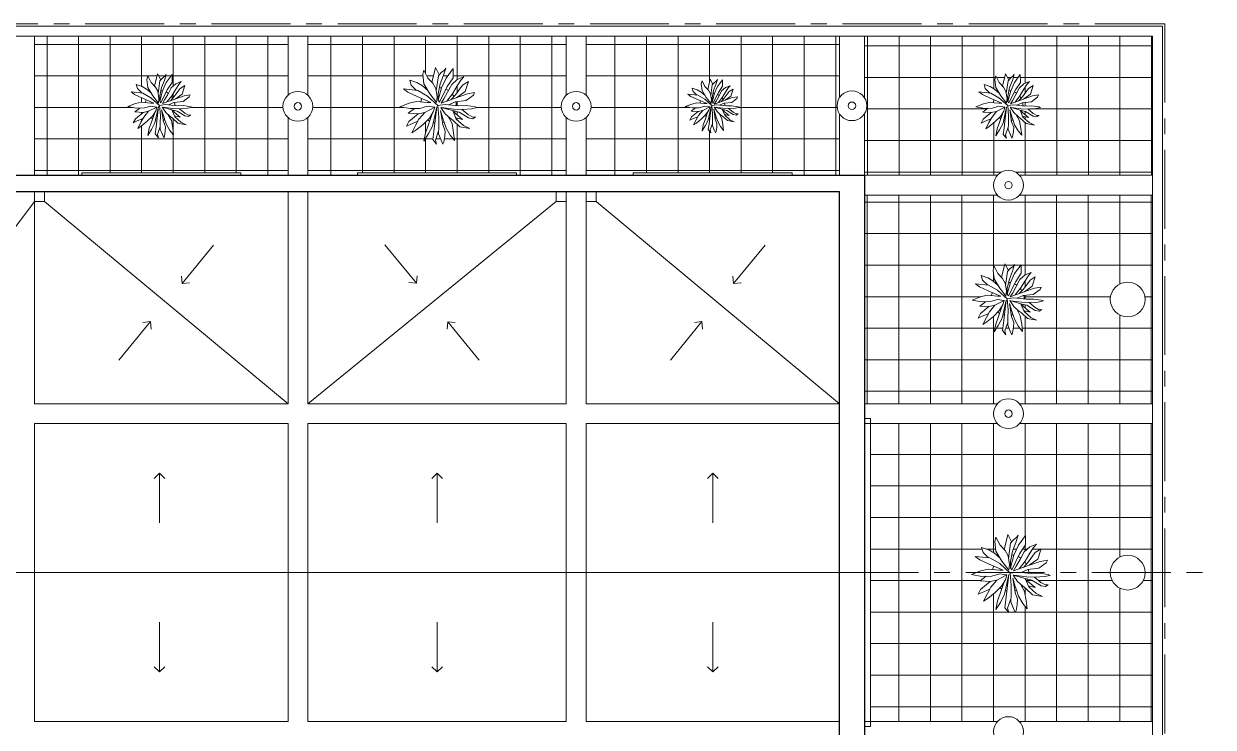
# Model space of a CAD drawing. Extents: x 1018 to 1352, y -109 to 184.
# Drawn here: x 1244.77 to 1268.71, y 68.17 to 82.33 of the extents above; entities that cross this region are included whole.
import ezdxf

# ---------------------------------------------------------------- set-up
doc = ezdxf.new("R2010")
doc.units = 0
doc.header["$LTSCALE"] = 0.5
doc.linetypes.add('CENTER', pattern=[50.8, 31.75, -6.35, 6.35, -6.35])
doc.layers.get('0').update_dxf_attribs({"linetype": 'CONTINUOUS'})
for name, color, linetype, lineweight in [('Detalles .05', 243, 'CONTINUOUS', 5), ('Detalles 01', 8, 'CONTINUOUS', 9), ('Muros vista', 253, 'CONTINUOUS', 25), ('Punta 01', 6, 'CONTINUOUS', 9), ('Punta 02', 11, 'CONTINUOUS', 20), ('Tratamiento pisos', 251, 'CONTINUOUS', 9)]:
    doc.layers.add(name, color=color, linetype=linetype, lineweight=lineweight)
pattern_1 = [(0, (0, 0), (0, 0.635), []), (90, (0, 0), (-0.635, 4e-17), [])]

# ---------------------------------------------------------------- blocks, each defined once
blk = doc.blocks.new('Planta 1')
for p, q in [((-0.233, 0.595), (-0.254, 0.525)), ((-0.166, 0.461), (-0.233, 0.595)), ((-0.039, 0.64), (-0.099, 0.388)), ((0.024, 0.515), (-0.039, 0.64)), ((0.057, 0.553), (0.113, 0.595)), ((0.132, 0.627), (0.097, 0.506)), ((0.113, 0.595), (0.132, 0.627)), ((0.137, 0.461), (0.254, 0.622)), ((0.254, 0.622), (0.257, 0.466)), ((-0.35, 0.384), (-0.47, 0.424)), ((-0.47, 0.424), (-0.446, 0.342)), ((-0.254, 0.525), (-0.236, 0.364)), ((-0.084, 0.372), (-0.166, 0.461)), ((-0.027, 0.244), (0.009, 0.498)), ((0.009, 0.498), (0.057, 0.553)), ((0.097, 0.506), (0.041, 0.362)), ((0.063, 0.299), (0.137, 0.461)), ((0.257, 0.466), (0.156, 0.317)), ((0.326, 0.436), (0.233, 0.354)), ((0.438, 0.481), (0.326, 0.436)), ((0.326, 0.329), (0.387, 0.426)), ((0.387, 0.426), (0.438, 0.481)), ((0.512, 0.401), (0.416, 0.342)), ((0.456, 0.232), (0.512, 0.401)), ((-0.337, 0.252), (-0.574, 0.277)), ((-0.574, 0.277), (-0.502, 0.222)), ((-0.502, 0.222), (-0.345, 0.15)), ((-0.446, 0.342), (-0.358, 0.254)), ((-0.259, 0.329), (-0.35, 0.384)), ((-0.172, 0.158), (-0.337, 0.252)), ((-0.164, 0.246), (-0.259, 0.329)), ((-0.236, 0.364), (-0.134, 0.198)), ((-0.134, 0.198), (-0.021, 0.051)), ((-0.033, 0.287), (-0.084, 0.372)), ((-0.012, 0.145), (-0.033, 0.287)), ((0.041, 0.362), (0.004, 0.193)), ((0.004, 0.087), (0.063, 0.299)), ((0.156, 0.317), (0.026, 0.055)), ((0.164, 0.225), (0.102, 0.113)), ((0.149, 0.072), (0.246, 0.198)), ((0.233, 0.354), (0.164, 0.225)), ((0.246, 0.198), (0.326, 0.329)), ((0.416, 0.342), (0.297, 0.18)), ((0.315, 0.131), (0.456, 0.232)), ((0.616, 0.217), (0.496, 0.195)), ((0.597, 0.173), (0.616, 0.217)), ((-0.483, 0.039), (-0.637, -0.021)), ((-0.361, 0.068), (-0.483, 0.039)), ((-0.177, 0.051), (-0.361, 0.068)), ((-0.345, 0.15), (-0.116, 0.05)), ((-0.116, 0.05), (-0.177, 0.051)), ((0.002, 0.002), (-0.172, 0.158)), ((-0.021, 0.051), (-0.012, 0.145)), ((0.002, 0.002), (0.121, 0.019)), ((0.017, -0.2), (0.002, 0.002)), ((0.004, 0.193), (0.004, 0.087)), ((0.026, 0.055), (0.004, 0.087)), ((0.102, 0.113), (0.058, 0.039)), ((0.257, 0.111), (0.058, 0.039)), ((0.121, 0.019), (0.347, -0.006)), ((0.182, 0.012), (0.291, 0.061)), ((0.297, 0.18), (0.22, 0.096)), ((0.496, 0.195), (0.257, 0.111)), ((0.291, 0.061), (0.475, 0.081)), ((0.475, 0.081), (0.597, 0.173)), ((-0.637, -0.021), (-0.464, -0.053)), ((-0.394, -0.051), (-0.496, -0.128)), ((-0.496, -0.128), (-0.331, -0.138)), ((-0.331, -0.138), (-0.486, -0.267)), ((-0.464, -0.053), (-0.302, -0.048)), ((-0.331, -0.138), (-0.22, -0.115)), ((-0.22, -0.115), (-0.318, -0.232)), ((-0.302, -0.048), (-0.172, -0.011)), ((-0.053, -0.03), (-0.22, -0.115)), ((-0.172, -0.011), (-0.053, -0.03)), ((-0.097, -0.141), (-0.164, -0.334)), ((-0.142, -0.212), (-0.076, -0.108)), ((-0.092, -0.346), (-0.019, -0.022)), ((-0.076, -0.108), (-0.053, -0.03)), ((-0.068, -0.438), (-0.019, -0.022)), ((0.043, -0.084), (0.081, -0.319)), ((0.084, -0.22), (0.043, -0.084)), ((0.051, -0.031), (0.249, -0.086)), ((0.124, -0.138), (0.051, -0.031)), ((0.27, -0.061), (0.062, -0.034)), ((0.209, -0.215), (0.124, -0.138)), ((0.174, -0.184), (0.238, -0.304)), ((0.249, -0.086), (0.307, -0.227)), ((0.358, -0.113), (0.249, -0.086)), ((0.257, -0.103), (0.416, -0.237)), ((0.414, -0.066), (0.27, -0.061)), ((0.347, -0.006), (0.48, -0.001)), ((0.512, -0.207), (0.358, -0.113)), ((0.401, -0.065), (0.507, -0.153)), ((0.566, -0.056), (0.414, -0.066)), ((0.48, -0.001), (0.627, -0.023)), ((0.507, -0.153), (0.584, -0.195)), ((0.659, -0.036), (0.566, -0.056)), ((0.584, -0.195), (0.629, -0.192)), ((0.629, -0.192), (0.584, -0.222)), ((0.627, -0.023), (0.659, -0.036)), ((-0.486, -0.267), (-0.528, -0.349)), ((-0.528, -0.349), (-0.462, -0.317)), ((-0.462, -0.317), (-0.334, -0.262)), ((-0.374, -0.336), (-0.438, -0.461)), ((-0.318, -0.232), (-0.374, -0.336)), ((-0.369, -0.416), (-0.246, -0.317)), ((-0.246, -0.317), (-0.142, -0.212)), ((-0.164, -0.334), (-0.206, -0.458)), ((-0.161, -0.483), (-0.092, -0.346)), ((0.012, -0.475), (0.015, -0.354)), ((0.015, -0.354), (0.017, -0.2)), ((0.081, -0.319), (0.121, -0.428)), ((0.11, -0.294), (0.084, -0.22)), ((0.14, -0.379), (0.11, -0.294)), ((0.209, -0.5), (0.14, -0.379)), ((0.259, -0.254), (0.209, -0.215)), ((0.238, -0.304), (0.265, -0.456)), ((0.371, -0.356), (0.259, -0.254)), ((0.416, -0.237), (0.299, -0.208)), ((0.307, -0.227), (0.43, -0.336)), ((0.536, -0.386), (0.371, -0.356)), ((0.43, -0.336), (0.536, -0.386)), ((0.584, -0.222), (0.512, -0.207)), ((-0.438, -0.461), (-0.369, -0.416)), ((-0.206, -0.458), (-0.233, -0.6)), ((-0.233, -0.6), (-0.161, -0.483)), ((-0.086, -0.572), (-0.068, -0.438)), ((-0.023, -0.649), (-0.086, -0.572)), ((0.013, -0.425), (-0.041, -0.58)), ((-0.041, -0.58), (-0.023, -0.649)), ((0.057, -0.582), (0.012, -0.475)), ((0.084, -0.649), (0.057, -0.582)), ((0.116, -0.515), (0.1, -0.617)), ((0.121, -0.428), (0.116, -0.515)), ((0.281, -0.59), (0.209, -0.5)), ((0.265, -0.456), (0.281, -0.59)), ((0.1, -0.617), (0.084, -0.649))]:
    blk.add_line(p, q)
at = {"layer": 'Detalles .05'}
for start, end in [(125.0386, 125.0807), (79.6774, 86.207), (55.7777, 65.1238), (157.2574, 168.4231), (29.6412, 39.1255), (359.4429, 11.7162), (335.4998, 341.0401), (233.5733, 240.8096), (253.2847, 258.683), (283.2227, 289.1148), (309.5647, 313.1025)]:
    blk.add_arc((0.008, 0.001), 0.3, start, end, dxfattribs=at)

msp = doc.modelspace()

# ---------------------------------------------------------------- hatches: boundary and pattern name
at = {"layer": 'Tratamiento pisos'}
h = msp.add_hatch(dxfattribs=at)
h.set_pattern_fill('NET,_O', color=256, scale=0.2)
h.set_pattern_definition(pattern_1)
h.paths.add_polyline_path([(1250.486, 82.08), (1250.486, 80.892, -0.213018), (1250.585, 80.668, -0.213018), (1250.486, 80.445), (1250.486, 79.28), (1251.486, 79.28), (1251.486, 79.33), (1254.686, 79.33), (1254.686, 79.28), (1255.686, 79.28), (1255.686, 80.445, -0.213422), (1255.586, 80.668, -0.213422), (1255.686, 80.892), (1255.686, 82.08)])
h.paths.add_polyline_path([(1252.414, 81.018), (1252.672, 80.99), (1252.567, 81.095), (1252.538, 81.194), (1252.682, 81.146), (1252.791, 81.08), (1252.904, 80.981, -0.000184), (1252.905, 80.981), (1252.819, 81.122), (1252.797, 81.316), (1252.822, 81.399), (1252.902, 81.238), (1252.983, 81.15), (1253.056, 81.453), (1253.13, 81.303), (1253.17, 81.348), (1253.238, 81.399), (1253.26, 81.438), (1253.218, 81.292), (1253.151, 81.119), (1253.135, 81.046, -0.028499), (1253.176, 81.041), (1253.177, 81.044), (1253.266, 81.238), (1253.407, 81.432), (1253.41, 81.244), (1253.289, 81.065), (1253.263, 81.013, -0.040803), (1253.314, 80.984), (1253.381, 81.11), (1253.493, 81.208), (1253.627, 81.262), (1253.566, 81.196), (1253.493, 81.08), (1253.397, 80.922), (1253.391, 80.914, -0.041407), (1253.424, 80.865), (1253.458, 80.901), (1253.602, 81.095), (1253.717, 81.167), (1253.649, 80.964), (1253.48, 80.843), (1253.697, 80.919), (1253.841, 80.946), (1253.819, 80.892), (1253.672, 80.782), (1253.464, 80.76, -0.053604), (1253.471, 80.683), (1253.519, 80.678), (1253.678, 80.684), (1253.854, 80.657), (1253.892, 80.642), (1253.78, 80.618), (1253.598, 80.606), (1253.583, 80.607), (1253.71, 80.502), (1253.803, 80.451), (1253.857, 80.454), (1253.803, 80.419), (1253.717, 80.436), (1253.531, 80.55), (1253.452, 80.57, -0.024179), (1253.439, 80.537), (1253.602, 80.401), (1253.461, 80.436), (1253.471, 80.413), (1253.618, 80.281), (1253.745, 80.222), (1253.547, 80.258), (1253.413, 80.38), (1253.357, 80.424, -0.015438), (1253.341, 80.409), (1253.388, 80.32), (1253.42, 80.138), (1253.439, 79.977), (1253.353, 80.085), (1253.269, 80.231), (1253.234, 80.332), (1253.229, 80.346, -0.025715), (1253.194, 80.336), (1253.199, 80.302), (1253.247, 80.171), (1253.241, 80.067), (1253.222, 79.945), (1253.202, 79.906), (1253.17, 79.986), (1253.116, 80.115), (1253.118, 80.175), (1253.052, 79.989), (1253.075, 79.906), (1252.998, 79.998), (1253.02, 80.159), (1253.041, 80.334, -0.023559), (1253.008, 80.342), (1252.992, 80.27), (1252.909, 80.106), (1252.822, 79.966), (1252.854, 80.135), (1252.905, 80.284), (1252.936, 80.372, -0.031585), (1252.898, 80.397), (1252.806, 80.305), (1252.66, 80.186), (1252.576, 80.132), (1252.653, 80.281), (1252.701, 80.371), (1252.548, 80.305), (1252.468, 80.267), (1252.519, 80.365), (1252.704, 80.52), (1252.506, 80.532), (1252.629, 80.624), (1252.545, 80.621), (1252.337, 80.66), (1252.522, 80.732), (1252.669, 80.767), (1252.759, 80.759, -0.048758), (1252.779, 80.826), (1252.688, 80.866), (1252.5, 80.952)], flags=16)
h.paths.add_polyline_path([(1244.986, 82.08), (1244.986, 79.28), (1245.936, 79.28), (1245.936, 79.33), (1249.136, 79.33), (1249.136, 79.28), (1250.086, 79.28), (1250.086, 80.444, -0.213826), (1249.985, 80.668, -0.213826), (1250.086, 80.892), (1250.086, 82.08)])
h.paths.add_polyline_path([(1248.012, 81.085), (1247.956, 80.916), (1247.815, 80.815), (1247.996, 80.879), (1248.116, 80.901), (1248.097, 80.857), (1247.975, 80.765), (1247.801, 80.746, -0.053604), (1247.808, 80.682), (1247.847, 80.678), (1247.98, 80.683), (1248.126, 80.66), (1248.158, 80.648), (1248.065, 80.628), (1247.913, 80.618), (1247.9, 80.619), (1248.007, 80.531), (1248.084, 80.489), (1248.129, 80.492), (1248.084, 80.462), (1248.012, 80.477), (1247.858, 80.571), (1247.791, 80.588, -0.024179), (1247.781, 80.561), (1247.916, 80.447), (1247.799, 80.476), (1247.807, 80.457), (1247.929, 80.347), (1248.036, 80.298), (1247.871, 80.328), (1247.759, 80.429), (1247.713, 80.466, -0.015438), (1247.699, 80.454), (1247.738, 80.38), (1247.764, 80.228), (1247.78, 80.094), (1247.709, 80.184), (1247.639, 80.305), (1247.61, 80.39), (1247.606, 80.402, -0.025715), (1247.576, 80.393), (1247.581, 80.365), (1247.621, 80.256), (1247.615, 80.169), (1247.599, 80.067), (1247.583, 80.035), (1247.557, 80.102), (1247.512, 80.208), (1247.513, 80.259), (1247.458, 80.104), (1247.477, 80.035), (1247.413, 80.111), (1247.432, 80.246), (1247.449, 80.391, -0.023559), (1247.421, 80.398), (1247.408, 80.338), (1247.339, 80.201), (1247.267, 80.084), (1247.293, 80.226), (1247.336, 80.35), (1247.361, 80.423, -0.031585), (1247.329, 80.444), (1247.253, 80.367), (1247.131, 80.268), (1247.062, 80.223), (1247.126, 80.347), (1247.166, 80.422), (1247.038, 80.367), (1246.971, 80.335), (1247.014, 80.417), (1247.168, 80.546), (1247.003, 80.556), (1247.106, 80.633), (1247.035, 80.631), (1246.862, 80.663), (1247.017, 80.723), (1247.139, 80.752), (1247.214, 80.745, -0.048758), (1247.231, 80.801), (1247.155, 80.834), (1246.998, 80.906), (1246.926, 80.961), (1247.142, 80.938), (1247.054, 81.026), (1247.03, 81.108), (1247.15, 81.068), (1247.24, 81.013), (1247.335, 80.931, -0.000184), (1247.335, 80.931), (1247.264, 81.048), (1247.246, 81.209), (1247.267, 81.279), (1247.333, 81.145), (1247.401, 81.071), (1247.461, 81.324), (1247.523, 81.198), (1247.557, 81.237), (1247.613, 81.279), (1247.631, 81.311), (1247.597, 81.189), (1247.541, 81.045), (1247.527, 80.984, -0.028499), (1247.561, 80.98), (1247.562, 80.983), (1247.637, 81.145), (1247.754, 81.306), (1247.756, 81.15), (1247.655, 81.001), (1247.634, 80.957, -0.040803), (1247.676, 80.933), (1247.733, 81.038), (1247.826, 81.12), (1247.937, 81.165), (1247.887, 81.11), (1247.826, 81.013), (1247.746, 80.881), (1247.74, 80.874, -0.041407), (1247.768, 80.833), (1247.796, 80.864), (1247.916, 81.026)], flags=16)
h = msp.add_hatch(dxfattribs=at)
h.set_pattern_fill('NET,_O', color=256, scale=0.2)
h.set_pattern_definition(pattern_1)
h.paths.add_polyline_path([(1256.086, 82.08), (1256.086, 80.892, -0.213422), (1256.186, 80.668, -0.213422), (1256.086, 80.445), (1256.086, 79.28), (1257.036, 79.28), (1257.036, 79.33), (1260.236, 79.33), (1260.236, 79.28), (1261.186, 79.28), (1261.186, 80.514, -0.147477), (1261.136, 80.68, -0.147477), (1261.186, 80.846), (1261.186, 82.08)])
h.paths.add_polyline_path([(1259.135, 80.863), (1259.119, 80.825), (1259.016, 80.748), (1258.871, 80.732, -0.053604), (1258.876, 80.679), (1258.909, 80.675), (1259.021, 80.679), (1259.144, 80.66), (1259.171, 80.65), (1259.092, 80.633), (1258.965, 80.625), (1258.954, 80.625), (1259.043, 80.552), (1259.108, 80.516), (1259.146, 80.519), (1259.108, 80.494), (1259.048, 80.506), (1258.918, 80.585), (1258.862, 80.599, -0.024179), (1258.853, 80.577), (1258.967, 80.481), (1258.869, 80.505), (1258.876, 80.489), (1258.978, 80.398), (1259.068, 80.356), (1258.929, 80.381), (1258.835, 80.466), (1258.796, 80.497, -0.015438), (1258.785, 80.487), (1258.817, 80.425), (1258.84, 80.297), (1258.853, 80.185), (1258.793, 80.26), (1258.735, 80.362), (1258.71, 80.433), (1258.707, 80.443, -0.025715), (1258.682, 80.436), (1258.686, 80.412), (1258.719, 80.32), (1258.715, 80.247), (1258.701, 80.162), (1258.688, 80.135), (1258.665, 80.191), (1258.627, 80.281), (1258.628, 80.323), (1258.583, 80.193), (1258.598, 80.135), (1258.545, 80.199), (1258.56, 80.312), (1258.575, 80.434, -0.023559), (1258.552, 80.44), (1258.54, 80.389), (1258.482, 80.274), (1258.422, 80.176), (1258.444, 80.295), (1258.48, 80.4), (1258.501, 80.461, -0.031585), (1258.474, 80.478), (1258.411, 80.414), (1258.308, 80.331), (1258.25, 80.293), (1258.303, 80.398), (1258.337, 80.46), (1258.229, 80.414), (1258.174, 80.387), (1258.209, 80.456), (1258.339, 80.564), (1258.2, 80.573), (1258.287, 80.637), (1258.227, 80.635), (1258.082, 80.663), (1258.212, 80.713), (1258.314, 80.738), (1258.377, 80.732, -0.048758), (1258.392, 80.779), (1258.328, 80.807), (1258.196, 80.867), (1258.136, 80.913), (1258.317, 80.894), (1258.243, 80.967), (1258.223, 81.036), (1258.323, 81.003), (1258.399, 80.957), (1258.479, 80.887, -0.000184), (1258.479, 80.887), (1258.42, 80.986), (1258.404, 81.122), (1258.422, 81.18), (1258.478, 81.067), (1258.534, 81.006), (1258.585, 81.217), (1258.637, 81.112), (1258.665, 81.144), (1258.712, 81.18), (1258.728, 81.207), (1258.699, 81.105), (1258.652, 80.984), (1258.641, 80.933, -0.028499), (1258.669, 80.929), (1258.67, 80.932), (1258.732, 81.067), (1258.831, 81.203), (1258.833, 81.071), (1258.748, 80.946), (1258.73, 80.91, -0.040803), (1258.766, 80.89), (1258.813, 80.978), (1258.891, 81.046), (1258.985, 81.084), (1258.943, 81.038), (1258.891, 80.957), (1258.824, 80.846), (1258.82, 80.84, -0.041407), (1258.843, 80.806), (1258.867, 80.832), (1258.967, 80.967), (1259.048, 81.017), (1259.001, 80.875), (1258.882, 80.79), (1259.034, 80.844)], flags=16)
h = msp.add_hatch(dxfattribs=at)
h.set_pattern_fill('NET,_O', color=256, scale=0.2)
h.set_pattern_definition([(0, (203.84, -48.925), (1e-16, 0.635), []), (90, (203.84, -48.925), (-0.635, 2e-16), [])])
h.paths.add_polyline_path([(1261.686, 82.08), (1261.686, 80.846, -0.147477), (1261.736, 80.68, -0.147477), (1261.686, 80.514), (1261.686, 79.28), (1264.362, 79.28, -0.447214), (1264.809, 79.28), (1267.486, 79.28), (1267.486, 82.08)])
h.paths.add_polyline_path([(1263.991, 80.96), (1264.209, 80.937), (1264.12, 81.025), (1264.096, 81.107), (1264.217, 81.067), (1264.308, 81.012), (1264.404, 80.929, -0.000184), (1264.404, 80.929), (1264.332, 81.047), (1264.313, 81.21), (1264.335, 81.28), (1264.402, 81.145), (1264.47, 81.071), (1264.531, 81.325), (1264.589, 81.208), (1264.683, 81.28), (1264.702, 81.313), (1264.667, 81.19), (1264.611, 81.045), (1264.597, 80.983, -0.028046), (1264.631, 80.979), (1264.708, 81.145), (1264.826, 81.308), (1264.828, 81.15), (1264.726, 81), (1264.705, 80.956, -0.040803), (1264.748, 80.932), (1264.804, 81.037), (1264.898, 81.12), (1265.011, 81.165), (1264.96, 81.11), (1264.898, 81.012), (1264.813, 80.871, -0.040531), (1264.84, 80.831), (1264.869, 80.862), (1264.989, 81.025), (1265.086, 81.085), (1265.03, 80.915), (1264.887, 80.813), (1265.07, 80.877), (1265.19, 80.899), (1265.172, 80.854), (1265.048, 80.762), (1264.874, 80.743, -0.053604), (1264.88, 80.679), (1264.92, 80.674), (1265.054, 80.679), (1265.201, 80.657), (1265.233, 80.644), (1265.14, 80.624), (1264.975, 80.613), (1265.08, 80.526), (1265.158, 80.484), (1265.204, 80.486), (1265.158, 80.456), (1265.086, 80.471), (1264.93, 80.566), (1264.863, 80.583, -0.024179), (1264.853, 80.556), (1264.989, 80.441), (1264.871, 80.471), (1264.879, 80.451), (1265.003, 80.341), (1265.11, 80.291), (1264.944, 80.321), (1264.831, 80.424), (1264.784, 80.461, -0.015438), (1264.77, 80.448), (1264.81, 80.374), (1264.836, 80.221), (1264.852, 80.086), (1264.78, 80.176), (1264.71, 80.299), (1264.681, 80.384), (1264.677, 80.396, -0.025715), (1264.647, 80.387), (1264.651, 80.359), (1264.692, 80.249), (1264.686, 80.161), (1264.67, 80.058), (1264.654, 80.026), (1264.627, 80.093), (1264.572, 80.223), (1264.528, 80.096), (1264.547, 80.026), (1264.482, 80.103), (1264.501, 80.239), (1264.518, 80.385, -0.023559), (1264.491, 80.392), (1264.477, 80.331), (1264.407, 80.193), (1264.335, 80.076), (1264.362, 80.219), (1264.404, 80.344), (1264.43, 80.417, -0.031585), (1264.398, 80.438), (1264.321, 80.361), (1264.198, 80.261), (1264.128, 80.216), (1264.193, 80.341), (1264.233, 80.416), (1264.104, 80.361), (1264.037, 80.329), (1264.08, 80.411), (1264.236, 80.541), (1264.069, 80.551), (1264.173, 80.629), (1264.101, 80.627), (1263.927, 80.659), (1264.083, 80.719), (1264.206, 80.749), (1264.281, 80.742, -0.048758), (1264.299, 80.798), (1264.222, 80.832), (1264.064, 80.904)], flags=16)
h = msp.add_hatch(dxfattribs=at)
h.set_pattern_fill('NET,_O', color=256, scale=0.2)
h.set_pattern_definition(pattern_1)
h.paths.add_polyline_path([(1261.686, 78.88), (1261.686, 74.68), (1264.362, 74.68, -0.447214), (1264.809, 74.68), (1267.486, 74.68), (1267.486, 78.88), (1264.809, 78.88, -0.447214), (1264.362, 78.88)])
h.paths.add_polyline_path([(1264.038, 77.26), (1264.171, 77.216), (1264.272, 77.155), (1264.377, 77.064, -0.000184), (1264.377, 77.064), (1264.298, 77.194), (1264.277, 77.373), (1264.301, 77.45), (1264.375, 77.301), (1264.45, 77.22), (1264.516, 77.5), (1264.585, 77.361), (1264.623, 77.403), (1264.685, 77.45), (1264.705, 77.486), (1264.667, 77.351), (1264.605, 77.191), (1264.59, 77.123, -0.028499), (1264.628, 77.119), (1264.629, 77.122), (1264.711, 77.301), (1264.841, 77.48), (1264.844, 77.307), (1264.732, 77.142), (1264.708, 77.093, -0.040803), (1264.755, 77.067), (1264.817, 77.183), (1264.921, 77.274), (1265.045, 77.323), (1264.988, 77.263), (1264.921, 77.155), (1264.832, 77.009), (1264.826, 77.001, -0.041407), (1264.857, 76.956), (1264.888, 76.99), (1265.021, 77.169), (1265.127, 77.235), (1265.065, 77.048), (1264.909, 76.936), (1265.11, 77.007), (1265.242, 77.031), (1265.222, 76.982), (1265.086, 76.88), (1264.894, 76.859, -0.053604), (1264.901, 76.788), (1264.944, 76.784), (1265.092, 76.789), (1265.254, 76.764), (1265.29, 76.75), (1265.186, 76.728), (1265.018, 76.717), (1265.003, 76.718), (1265.121, 76.621), (1265.207, 76.574), (1265.257, 76.577), (1265.207, 76.544), (1265.127, 76.56), (1264.956, 76.665), (1264.883, 76.683, -0.024179), (1264.871, 76.654), (1265.021, 76.527), (1264.891, 76.56), (1264.9, 76.538), (1265.036, 76.417), (1265.154, 76.362), (1264.971, 76.395), (1264.847, 76.508), (1264.795, 76.549, -0.015438), (1264.78, 76.535), (1264.823, 76.453), (1264.853, 76.285), (1264.87, 76.136), (1264.791, 76.235), (1264.714, 76.37), (1264.682, 76.464), (1264.677, 76.477, -0.025715), (1264.644, 76.468), (1264.649, 76.437), (1264.693, 76.315), (1264.688, 76.219), (1264.67, 76.106), (1264.652, 76.07), (1264.623, 76.145), (1264.572, 76.263), (1264.574, 76.319), (1264.513, 76.147), (1264.534, 76.07), (1264.463, 76.156), (1264.484, 76.304), (1264.503, 76.465, -0.023559), (1264.472, 76.473), (1264.457, 76.406), (1264.381, 76.255), (1264.301, 76.125), (1264.331, 76.282), (1264.378, 76.42), (1264.406, 76.501, -0.031585), (1264.37, 76.524), (1264.286, 76.439), (1264.15, 76.329), (1264.074, 76.28), (1264.145, 76.417), (1264.189, 76.5), (1264.047, 76.439), (1263.973, 76.403), (1264.021, 76.494), (1264.192, 76.638), (1264.009, 76.649), (1264.123, 76.734), (1264.044, 76.731), (1263.853, 76.767), (1264.024, 76.833), (1264.159, 76.866), (1264.242, 76.858, -0.048758), (1264.261, 76.92), (1264.177, 76.957), (1264.003, 77.037), (1263.923, 77.097), (1264.162, 77.072), (1264.065, 77.169)], flags=16)
h.paths.add_polyline_path([(1267.336, 76.78, -1), (1266.636, 76.78, -1)], flags=16)
h = msp.add_hatch(dxfattribs=at)
h.set_pattern_fill('NET,_O', color=256, scale=0.2)
h.set_pattern_definition(pattern_1)
h.paths.add_polyline_path([(1264.929, 72.028), (1264.932, 71.837), (1264.809, 71.655), (1264.782, 71.602, -0.040803), (1264.834, 71.573), (1264.903, 71.701), (1265.016, 71.8), (1265.153, 71.855), (1265.091, 71.788), (1265.016, 71.67), (1264.919, 71.51), (1264.912, 71.501, -0.041407), (1264.947, 71.451), (1264.981, 71.489), (1265.127, 71.685), (1265.244, 71.758), (1265.176, 71.552), (1265.003, 71.429), (1265.224, 71.507), (1265.37, 71.534), (1265.348, 71.479), (1265.198, 71.367), (1264.987, 71.344, -0.044317), (1264.994, 71.28), (1266.636, 71.28, -1), (1267.336, 71.28), (1267.486, 71.28), (1267.486, 74.28), (1264.809, 74.28, -0.447214), (1264.362, 74.28), (1261.811, 74.28), (1261.811, 71.28), (1263.937, 71.28), (1264.03, 71.316), (1264.179, 71.352), (1264.27, 71.344, -0.048758), (1264.291, 71.412), (1264.199, 71.452), (1264.007, 71.54), (1263.919, 71.607), (1264.182, 71.579), (1264.075, 71.685), (1264.046, 71.785), (1264.192, 71.737), (1264.302, 71.67), (1264.418, 71.57, -0.000184), (1264.418, 71.57), (1264.332, 71.713), (1264.309, 71.91), (1264.335, 71.994), (1264.416, 71.831), (1264.499, 71.741), (1264.572, 72.049), (1264.648, 71.896), (1264.689, 71.943), (1264.757, 71.994), (1264.779, 72.034), (1264.737, 71.885), (1264.669, 71.71), (1264.653, 71.635, -0.028499), (1264.694, 71.63), (1264.695, 71.634), (1264.786, 71.831)])
h.paths.add_polyline_path([(1263.975, 70.843), (1264.026, 70.943), (1264.215, 71.101), (1264.014, 71.113), (1264.139, 71.206), (1264.052, 71.204), (1263.842, 71.243), (1263.937, 71.28), (1261.811, 71.28), (1261.811, 68.28), (1264.362, 68.28, -0.447214), (1264.809, 68.28), (1267.486, 68.28), (1267.486, 71.28), (1267.336, 71.28, -1), (1266.636, 71.28), (1264.994, 71.28, -0.009265), (1264.994, 71.267), (1265.042, 71.261), (1265.205, 71.267), (1265.383, 71.24), (1265.422, 71.225), (1265.309, 71.201), (1265.124, 71.189), (1265.108, 71.189), (1265.237, 71.083), (1265.331, 71.031), (1265.386, 71.034), (1265.331, 70.998), (1265.244, 71.016), (1265.055, 71.131), (1264.975, 71.151, -0.024179), (1264.962, 71.118), (1265.127, 70.98), (1264.984, 71.015), (1264.994, 70.992), (1265.143, 70.858), (1265.273, 70.798), (1265.072, 70.834), (1264.935, 70.958), (1264.879, 71.003, -0.015438), (1264.862, 70.988), (1264.909, 70.898), (1264.942, 70.713), (1264.961, 70.549), (1264.874, 70.658), (1264.789, 70.807), (1264.754, 70.91), (1264.748, 70.924, -0.025715), (1264.712, 70.914), (1264.718, 70.88), (1264.767, 70.746), (1264.76, 70.64), (1264.741, 70.516), (1264.721, 70.477), (1264.689, 70.558), (1264.633, 70.689), (1264.635, 70.75), (1264.569, 70.562), (1264.591, 70.477), (1264.513, 70.571), (1264.536, 70.734), (1264.557, 70.911, -0.023559), (1264.523, 70.92), (1264.507, 70.846), (1264.423, 70.68), (1264.335, 70.537), (1264.367, 70.71), (1264.419, 70.861), (1264.45, 70.951, -0.031585), (1264.411, 70.976), (1264.319, 70.883), (1264.169, 70.761), (1264.085, 70.707), (1264.163, 70.858), (1264.211, 70.949), (1264.056, 70.883)])

# ---------------------------------------------------------------- linework, layer by layer
at = {"layer": 'Detalles 01', "linetype": 'CENTER', "ltscale": 0.1}
for p, q in [((1225.686, 82.33), (1267.736, 82.33)), ((1267.736, 82.33), (1267.736, 60.23)), ((1261.186, 71.28), (1268.707, 71.28))]:
    msp.add_line(p, q, dxfattribs=at)
at = {"layer": 'Detalles 01'}
for p, q in [((1245.936, 79.33), (1249.136, 79.33)), ((1245.936, 79.33), (1245.936, 79.28)), ((1249.136, 79.33), (1249.136, 79.28)), ((1251.486, 79.33), (1254.686, 79.33)), ((1251.486, 79.33), (1251.486, 79.28)), ((1254.686, 79.33), (1254.686, 79.28)), ((1257.036, 79.33), (1260.236, 79.33)), ((1257.036, 79.33), (1257.036, 79.28)), ((1260.236, 79.33), (1260.236, 79.28)), ((1247.955, 77.102), (1248.589, 77.876)), ((1252.67, 77.105), (1252.036, 77.879)), ((1259.055, 77.102), (1259.689, 77.876)), ((1247.955, 77.102), (1247.94, 77.251)), ((1247.955, 77.102), (1248.105, 77.117)), ((1252.67, 77.105), (1252.52, 77.12)), ((1252.67, 77.105), (1252.685, 77.254)), ((1259.055, 77.102), (1259.04, 77.251)), ((1259.055, 77.102), (1259.205, 77.117)), ((1247.316, 76.333), (1246.682, 75.56)), ((1247.316, 76.333), (1247.167, 76.318)), ((1247.316, 76.333), (1247.331, 76.184)), ((1253.302, 76.33), (1253.287, 76.181)), ((1253.302, 76.33), (1253.935, 75.556)), ((1253.302, 76.33), (1253.451, 76.315)), ((1258.416, 76.333), (1257.782, 75.56)), ((1258.416, 76.333), (1258.267, 76.318)), ((1258.416, 76.333), (1258.431, 76.184)), ((1261.811, 74.38), (1261.686, 74.38)), ((1261.811, 74.38), (1261.811, 68.18)), ((1247.498, 73.28), (1247.392, 73.174)), ((1247.498, 73.28), (1247.498, 72.28)), ((1247.498, 73.28), (1247.604, 73.174)), ((1253.086, 73.28), (1252.98, 73.174)), ((1253.086, 73.28), (1253.086, 72.28)), ((1253.086, 73.28), (1253.192, 73.174)), ((1258.636, 73.28), (1258.53, 73.174)), ((1258.636, 73.28), (1258.636, 72.28)), ((1258.636, 73.28), (1258.742, 73.174)), ((1247.498, 69.28), (1247.498, 70.28)), ((1253.086, 69.28), (1253.086, 70.28)), ((1258.636, 69.28), (1258.636, 70.28)), ((1247.498, 69.28), (1247.392, 69.386)), ((1247.498, 69.28), (1247.604, 69.386)), ((1253.086, 69.28), (1252.98, 69.386)), ((1253.086, 69.28), (1253.192, 69.386)), ((1258.636, 69.28), (1258.53, 69.386)), ((1258.636, 69.28), (1258.742, 69.386)), ((1261.811, 68.18), (1261.686, 68.18))]:
    msp.add_line(p, q, dxfattribs=at)
for centre, radius in [((1250.285, 80.668), 0.3), ((1255.886, 80.668), 0.3), ((1261.436, 80.68), 0.3), ((1250.285, 80.668), 0.075), ((1255.886, 80.668), 0.075), ((1261.436, 80.68), 0.075), ((1264.586, 79.08), 0.3), ((1264.586, 79.08), 0.075), ((1264.586, 74.48), 0.3), ((1264.586, 74.48), 0.075), ((1264.586, 68.08), 0.3)]:
    msp.add_circle(centre, radius, dxfattribs=at)
at = {"layer": 'Muros vista'}
for p, q in [((1233.486, 79.28), (1261.686, 79.28)), ((1261.686, 79.28), (1261.686, 63.28)), ((1241.626, 78.955), (1261.186, 78.955)), ((1261.186, 63.605), (1261.186, 78.955))]:
    msp.add_line(p, q, dxfattribs=at)
at = {"layer": 'Punta 01'}
for p, q in [((1225.686, 82.28), (1267.686, 82.28)), ((1267.686, 82.28), (1267.686, 60.28)), ((1225.686, 82.08), (1267.486, 82.08)), ((1244.986, 82.08), (1244.986, 79.28)), ((1267.486, 82.08), (1267.486, 60.48))]:
    msp.add_line(p, q, dxfattribs=at)
for centre in [(1266.986, 76.78), (1266.986, 71.28)]:
    msp.add_circle(centre, 0.35, dxfattribs=at)
at = {"layer": 'Punta 02'}
for points in [[(1244.986, 78.955), (1245.186, 78.955), (1245.186, 78.755), (1244.986, 78.755), (1244.986, 78.955)], [(1255.486, 78.955), (1255.686, 78.955), (1255.686, 78.755), (1255.486, 78.755), (1255.486, 78.955)], [(1256.086, 78.955), (1256.286, 78.955), (1256.286, 78.755), (1256.086, 78.755), (1256.086, 78.955)]]:
    msp.add_lwpolyline(points, dxfattribs=at)
at = {"layer": 'Tratamiento pisos'}
for p, q in [((1250.086, 82.08), (1250.086, 80.892)), ((1250.486, 82.08), (1250.486, 80.892)), ((1255.686, 82.08), (1255.686, 80.892)), ((1256.086, 82.08), (1256.086, 80.892)), ((1261.186, 82.08), (1261.186, 80.846)), ((1261.686, 82.08), (1261.686, 80.846)), ((1250.086, 80.444), (1250.086, 79.28)), ((1250.486, 80.445), (1250.486, 79.28)), ((1255.686, 80.445), (1255.686, 79.28)), ((1256.086, 80.445), (1256.086, 79.28)), ((1261.186, 80.514), (1261.186, 79.28)), ((1261.686, 80.514), (1261.686, 79.28)), ((1261.686, 79.28), (1264.362, 79.28)), ((1264.809, 79.28), (1267.486, 79.28)), ((1244.986, 74.68), (1244.986, 78.955)), ((1250.086, 74.68), (1250.086, 78.955)), ((1250.486, 74.68), (1250.486, 78.955)), ((1255.686, 74.68), (1255.686, 78.955)), ((1256.086, 74.68), (1256.086, 78.955)), ((1261.686, 78.88), (1264.362, 78.88)), ((1264.809, 78.88), (1267.486, 78.88)), ((1244.986, 78.755), (1242.481, 75.419)), ((1245.186, 78.755), (1250.086, 74.68)), ((1250.486, 74.68), (1255.486, 78.755)), ((1256.286, 78.755), (1261.186, 74.68)), ((1244.986, 74.68), (1250.086, 74.68)), ((1250.486, 74.68), (1255.686, 74.68)), ((1256.086, 74.68), (1261.186, 74.68)), ((1261.686, 74.68), (1264.362, 74.68)), ((1264.809, 74.68), (1267.486, 74.68)), ((1244.986, 68.28), (1244.986, 74.28)), ((1244.986, 74.28), (1250.086, 74.28)), ((1250.086, 68.28), (1250.086, 74.28)), ((1250.486, 74.28), (1255.686, 74.28)), ((1250.486, 68.28), (1250.486, 74.28)), ((1255.686, 68.28), (1255.686, 74.28)), ((1256.086, 74.28), (1261.186, 74.28)), ((1256.086, 68.28), (1256.086, 74.28)), ((1261.686, 74.28), (1264.362, 74.28)), ((1264.809, 74.28), (1267.486, 74.28)), ((1233.811, 71.28), (1261.186, 71.28)), ((1244.986, 68.28), (1250.086, 68.28)), ((1250.486, 68.28), (1255.686, 68.28)), ((1256.086, 68.28), (1261.186, 68.28)), ((1261.686, 68.28), (1264.362, 68.28)), ((1264.809, 68.28), (1267.486, 68.28))]:
    msp.add_line(p, q, dxfattribs=at)

# ---------------------------------------------------------------- block references
at = {"layer": 'Detalles .05'}
for p, xscale, yscale, zscale in [((1253.102, 80.685), 1.2, 1.2, 1.2), ((1258.617, 80.68), 0.84, 0.84, 0.84), ((1264.569, 80.68), 1.008, 1.008, 1.008), ((1264.559, 76.79), 1.1088, 1.1088, 1.1088), ((1264.619, 71.269), 1.21968, 1.21968, 1.21968)]:
    msp.add_blockref('Planta 1', p, dxfattribs=dict(at, xscale=xscale, yscale=yscale, zscale=zscale))
msp.add_blockref('Planta 1', (1247.5, 80.684), dxfattribs=at)

doc.saveas('drawing.dxf')
